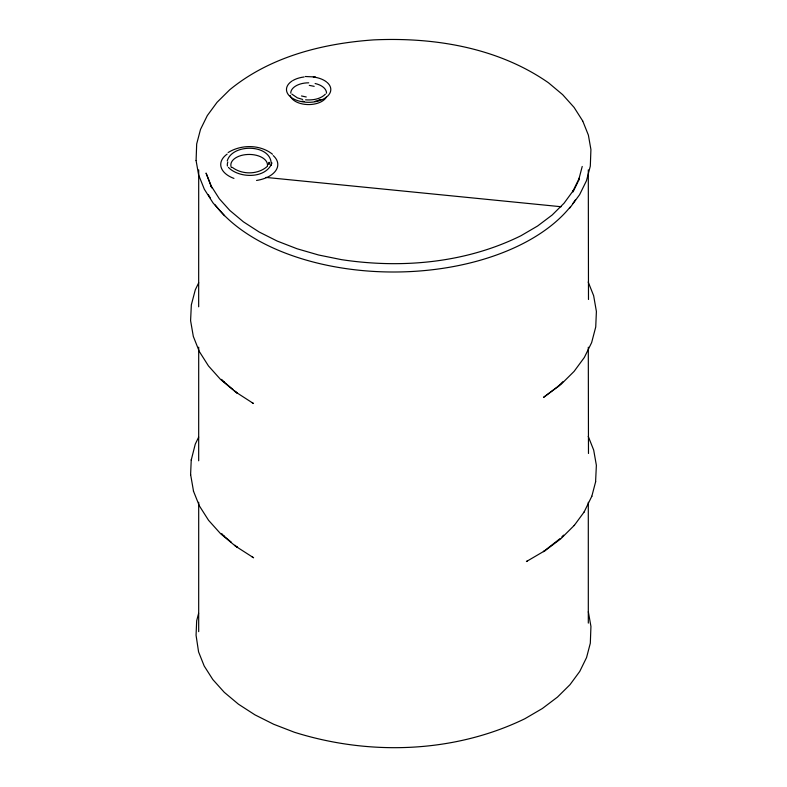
<?xml version="1.0" encoding="UTF-8"?>
<svg xmlns="http://www.w3.org/2000/svg" width="787" height="787" viewBox="0 0 787 787"><rect width="100%" height="100%" fill="white"/><g stroke="black" fill="none" stroke-linecap="round" stroke-linejoin="round"><path stroke-width="1.18" d="M271.171 165.477C273.059 143.903 232.342 142.831 227.236 160.941M193.533 491.304L190.611 474.502M191.231 460.061L195.265 444.153L198.668 437.119M190.592 474.777L191.241 459.785M562.882 381.705L557.875 386.663L558.681 385.955L543.512 397.405L560.993 384.39L574.097 371.385L584.338 357.465L591.637 342.611L595.729 327.008L596.398 311.455L593.654 295.725L588.194 281.992M198.678 460.788L198.698 347.175M198.688 631.656L198.698 502.303M198.668 306.792L198.698 169.874M595.582 481.929L596.369 465.294L593.693 450.105L588.243 436.362M268.692 164.07L269.105 162.279L269.105 164.552M271.968 162.919C265.937 179.042 239.061 178.442 228.417 167.405M584.102 512.042L591.834 496.213M198.599 613.388L196.681 620.746L196.061 635.237L198.57 651.872L204.197 666.009L212.824 679.555L224.285 692.324L238.431 704.178L254.968 714.862L273.66 724.247L294.279 732.215C369.133 755.825 453.784 753.228 524.89 718.728L542.351 708.516L557.462 697.105L569.995 684.69L579.763 671.409L586.561 657.548L590.319 643.205L590.939 626.432L588.322 611.696M578.632 180.154L579.35 178.039L572.838 191.31L573.143 190.798L564.053 203.213L552.189 214.999L537.61 225.997L520.984 235.726C465.737 263.045 401.695 268.79 341.283 259.612L318.627 255.008L297.122 248.781L277.201 241.068L259.179 232.017L243.429 221.845L229.814 210.444L219.327 198.777L211.073 185.821L211.467 186.608L206.056 173.071L211.713 187.857M578.602 180.272L578.406 180.951M578.543 180.498L582.223 166.451M591.765 496.479L595.661 481.664M198.727 282.749L195.304 289.783L191.339 304.854L190.592 320.663L193.317 336.403L199.308 351.494L208.486 365.955L220.478 379.354L235.205 391.71L253.483 403.524L252.233 402.718M573.015 191.949L577.865 182.053M527.438 560.944L526.405 561.544L545.352 550.447L560.718 538.859L574.333 525.322M569.837 207.975L579.596 194.704L586.443 180.774L590.309 166.136L590.919 149.54L588.391 135.148L582.783 121.1M574.185 525.529L584.259 511.825M560.255 538.446L543.394 551.657L545.165 550.566M561.918 536.793L563.59 535.14M325.395 94.145C320.329 99.27 312.567 100.303 305.572 99.841M266.695 166.913C257.29 174.773 241.963 174.744 232.293 167.365M314.18 86.344L309.291 85.37M228.141 152.53C241.284 144.336 260.212 144.415 272.499 154.232M318.145 100.52L320.978 99.526M301.47 95.965L306.251 96.978M305.317 76.506L315.439 76.988M266.006 177.419L561.141 206.735M302.661 99.428L297.378 97.863L291.81 94.066M235.402 391.837L237.418 393.195L234.762 390.972M193.435 491.049L199.367 505.864L208.565 520.305L220.567 533.684L235.49 546.148M252.135 556.901L253.601 557.767L235.303 546.021M582.724 120.972L574.057 107.366L562.626 94.637L548.519 82.812C497.984 47.545 434.158 37.097 373.648 39.891C322.591 43.462 269.882 56.723 229.656 89.836L217.074 102.29L207.315 115.571L200.508 129.422L196.681 143.962L196.091 160.548M236.926 546.995L237.546 547.447L234.89 545.224M233.001 389.486L223.262 381.341L223.882 381.892M231.358 542.263L223.4 535.603L223.813 535.967M224.502 215.707L213.031 202.918L204.345 189.264L198.629 174.98L196.081 160.499M221.619 379.373L224.069 382.098M221.747 533.635L224.197 536.36M588.489 299.493L588.302 169.894M588.479 453.489L588.302 347.195M588.312 623.107L588.302 502.273M575.553 199.701A194.95 112.551 0 0 1 572.926 203.459M570.073 207.148A194.95 112.551 0 0 1 391.296 271.997A194.95 112.551 0 0 1 215.107 204.836M210.198 197.773A194.95 112.551 0 0 1 208.348 194.684M231.368 167.552A18.327 10.585 0 0 1 247.482 154.488A18.327 10.585 0 0 1 267.462 165.634A18.514 10.693 0 0 1 267.314 166.441M273.256 155.6A28.539 16.478 0 0 1 256.542 180.449M233.946 178.413A28.539 16.478 0 0 1 227.148 154.104M227.423 166.037A21.947 12.671 0 0 1 227.807 162.083M327.274 82.576A22.164 12.799 0 0 1 322.217 99.624A22.164 12.799 0 0 1 292.37 98.208A22.164 12.799 0 0 1 292.223 80.913M293.02 80.431A22.164 12.799 0 0 1 304.107 76.978M313.324 76.998A22.164 12.799 0 0 1 326.625 82.025M290.747 93.112A17.894 10.329 0 0 1 308.711 82.822M315.115 83.52A17.894 10.329 0 0 1 326.536 93.191M304.185 101.444A21.072 12.159 0 0 1 302.051 101.11M326.369 97.165A18.672 10.782 0 0 1 307.107 104.533A18.672 10.782 0 0 1 290.187 95.434M320.988 99.546A21.121 12.189 0 0 1 315.085 101.267"/></g></svg>
